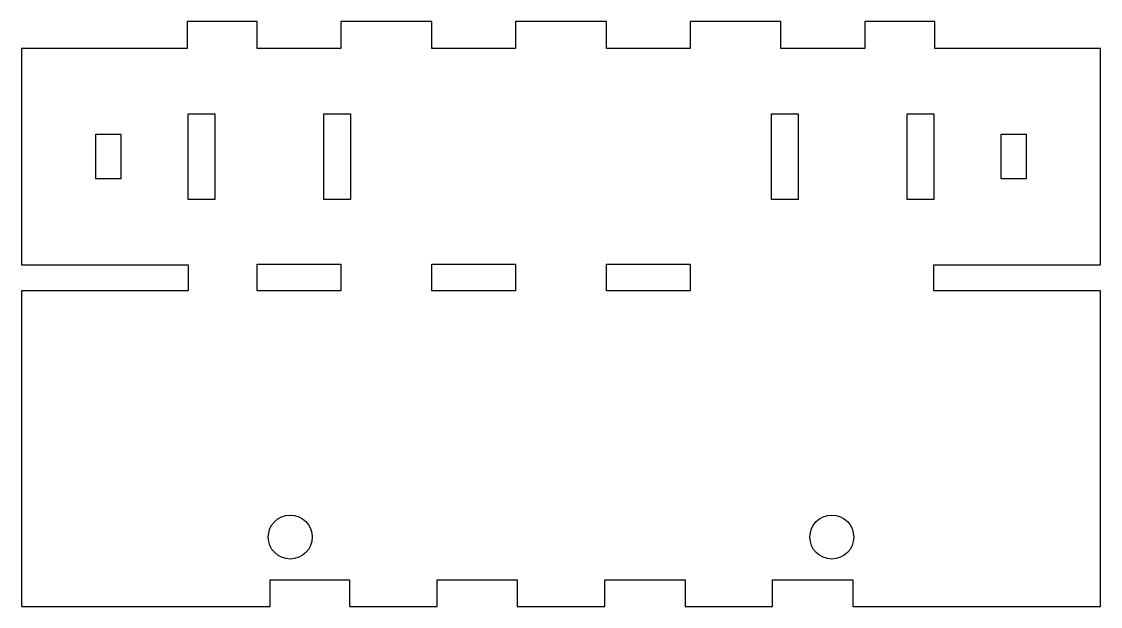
# Model space of a CAD drawing. Header units: millimetres. Extents: x 191 to 312, y -109 to -43.
import ezdxf

# ---------------------------------------------------------------- set-up
doc = ezdxf.new("R2010")
doc.units = ezdxf.units.MM
doc.layers.get('0').update_dxf_attribs({"linetype": 'CONTINUOUS'})

msp = doc.modelspace()

# ---------------------------------------------------------------- linework, layer by layer
for points in [[(311.79, -46.45), (293.29, -46.45), (293.29, -43.45), (285.46, -43.45), (285.46, -46.45), (276.11, -46.45), (276.11, -43.45), (265.96, -43.45), (265.96, -46.45), (256.61, -46.45), (256.61, -43.45), (246.46, -43.45), (246.46, -46.45), (237.11, -46.45), (237.11, -43.45), (226.96, -43.45), (226.96, -46.45), (217.61, -46.45), (217.61, -43.45), (209.79, -43.45), (209.79, -46.45), (191.29, -46.45), (191.29, -70.65), (209.89, -70.65), (209.89, -73.57), (191.29, -73.57), (191.29, -108.84), (219.06, -108.84), (219.06, -105.85), (227.92, -105.85), (227.92, -108.84), (237.69, -108.84), (237.69, -105.85), (246.66, -105.85), (246.66, -108.84), (256.42, -108.84), (256.42, -105.85), (265.39, -105.85), (265.39, -108.84), (275.15, -108.84), (275.15, -105.85), (284.12, -105.85), (284.12, -108.84), (311.79, -108.84), (311.79, -73.57), (293.19, -73.57), (293.19, -70.65), (311.79, -70.65)], [(209.89, -53.78), (212.89, -53.78), (212.89, -63.33), (209.89, -63.33)], [(228.04, -63.33), (225.04, -63.33), (225.04, -53.78), (228.04, -53.78)], [(278.04, -53.76), (278.04, -63.33), (275.04, -63.33), (275.04, -53.76)], [(290.19, -63.33), (290.19, -53.76), (293.19, -53.78), (293.19, -63.33)], [(199.59, -56.05), (202.39, -56.05), (202.39, -61.05), (199.59, -61.05)], [(303.49, -56.05), (303.49, -61.05), (300.69, -61.05), (300.69, -56.05)], [(226.96, -70.57), (226.96, -73.57), (218.41, -73.57), (217.61, -73.57), (217.61, -70.57), (218.41, -70.57)], [(246.46, -73.57), (237.91, -73.57), (237.11, -73.57), (237.11, -70.57), (237.91, -70.57), (246.46, -70.57)], [(265.96, -73.57), (257.41, -73.57), (256.61, -73.57), (256.61, -70.57), (257.41, -70.57), (265.96, -70.57)]]:
    msp.add_lwpolyline(points, close=True)
for centre in [(221.29, -101.09), (281.79, -101.09)]:
    msp.add_circle(centre, 2.45)

doc.saveas('drawing.dxf')
